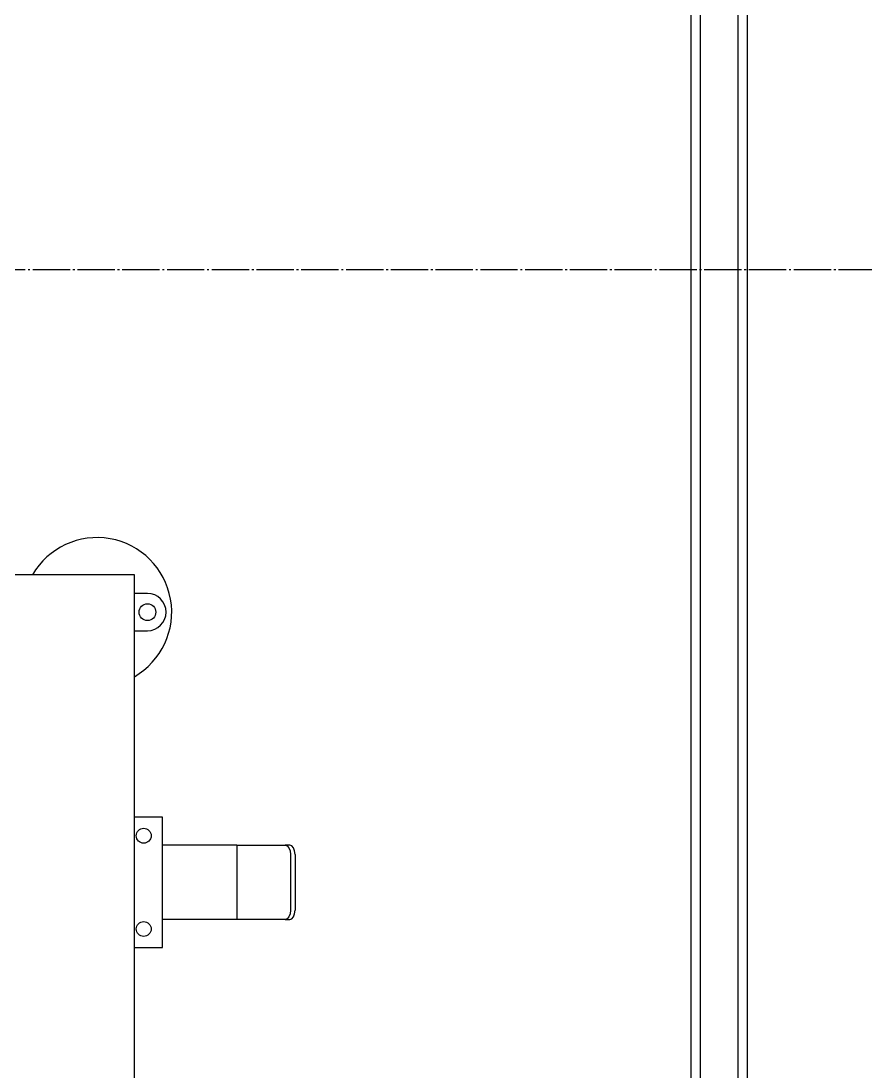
# Model space of a CAD drawing. Header units: millimetres. Extents: x -383313 to -161684, y -117025 to 99224.
# Drawn here: x -342544 to -342091, y -6012 to -5449 of the extents above; entities that cross this region are included whole.
import ezdxf

# ---------------------------------------------------------------- set-up
doc = ezdxf.new("R2010")
doc.units = ezdxf.units.MM
doc.header["$MEASUREMENT"] = 0
doc.linetypes.add('DASHED', pattern=[0.75, 0.5, -0.25])
doc.linetypes.add('PS-GOST2.303 5', pattern=[24, 20, -1.5, 1, -1.5])
for name, color, linetype in [('PS_Оси', 5, 'PS-GOST2.303 5'), ('PV-6C3', 7, 'Continuous'), ('Ограждения', 20, 'Continuous'), ('Робот', 30, 'Continuous')]:
    doc.layers.add(name, color=color, linetype=linetype)

# ---------------------------------------------------------------- blocks, each defined once
blk = doc.blocks.new('*U111')
at = {"layer": 'Ограждения'}
for points in [[(2379.68, -15), (105, -15), (105, 15), (2379.68, 15)], [(2374.68, -10), (110, -10), (110, 10), (2374.68, 10)]]:
    blk.add_lwpolyline(points, close=True, dxfattribs=at)
blk = doc.blocks.new('Робот ABB IRB660_3.15 (сверху)')
at = {"layer": 'Робот'}
blk.add_circle((0, 0), 3150, dxfattribs=at)
blk = doc.blocks.new('*U174')
at = {"layer": 'PV-6C3'}
for p, q in [((-395.65, 2218.09), (-395.65, 2908.09)), ((-1495.65, 2218.09), (-395.65, 2218.09)), ((-595.65, 2218.09), (-595.65, 2203.09)), ((-525.65, 2203.09), (-525.65, 2218.09)), ((-425.65, 2218.09), (-425.65, 2211.09)), ((-405.65, 2211.09), (-405.65, 2218.09)), ((-595.65, 2203.09), (-525.65, 2203.09)), ((-580.65, 2163.09), (-580.65, 2203.09)), ((-540.65, 2163.09), (-540.65, 2203.09)), ((-540.65, 2163.09), (-580.65, 2163.09)), ((-580.65, 2161.95), (-580.65, 2163.09)), ((-580.65, 2137.28), (-580.65, 2161.95)), ((-540.65, 2163.09), (-540.65, 2161.95)), ((-540.65, 2161.95), (-540.65, 2137.28)), ((-580.65, 2137.28), (-580.65, 2134.82)), ((-540.65, 2134.82), (-540.65, 2137.28)), ((-545.65, 2134.41), (-575.65, 2134.41)), ((-545.65, 2131.96), (-575.65, 2131.96))]:
    blk.add_line(p, q, dxfattribs=at)
for centre, radius in [((-585.65, 2213.09), 4), ((-535.65, 2213.09), 4), ((-415.65, 2211.09), 4.5)]:
    blk.add_circle(centre, radius, dxfattribs=at)
for centre, radius, start, end in [((-415.65, 2238.09), 40, 210, 60), ((-415.65, 2211.09), 10, 180, 360)]:
    blk.add_arc(centre, radius, start, end, dxfattribs=at)
at = {"layer": 'PV-6C3', "extrusion": (0, 0, -1)}
for centre, major_axis, start_param, end_param in [((-575.65, 2137.28), (-5, 0), -1.570796, 0), ((-545.65, 2137.28), (5, 0), 0, 1.570796)]:
    blk.add_ellipse(centre, major_axis=major_axis, ratio=0.573576, start_param=start_param, end_param=end_param, dxfattribs=at)
at = {"layer": 'PV-6C3'}
for centre, major_axis, start_param, end_param in [((-575.65, 2134.82), (-5, 0), 0, 1.570796), ((-545.65, 2134.82), (5, 0), -1.570796, 0)]:
    blk.add_ellipse(centre, major_axis=major_axis, ratio=0.573576, start_param=start_param, end_param=end_param, dxfattribs=at)

msp = doc.modelspace()

# ---------------------------------------------------------------- linework, layer by layer
at = {"layer": 'PS_Оси'}
msp.add_lwpolyline([(-356346.98515, -5582.0977), (-355014.05882, -5582.0977), (-350514.05882, -5582.0977), (-345514.05882, -5582.0977), (-340514.05882, -5582.0977), (-335514.05882, -5582.0977), (-330514.05882, -5582.0977), (-325514.05882, -5582.0977), (-320514.05882, -5582.0977), (-316483.98892, -5582.0977)], dxfattribs=at)

# ---------------------------------------------------------------- block references
at = {"layer": 'PV-6C3', "rotation": 90}
msp.add_blockref('*U174', (-340265.46489, -5350.25953), dxfattribs=at)
at = {"layer": 'Робот', "rotation": 180}
msp.add_blockref('Робот ABB IRB660_3.15 (сверху)', (-344500.63713, -5731.42318), dxfattribs=at)
at = {"layer": 'Робот', "linetype": 'DASHED', "rotation": 90}
msp.add_blockref('*U111', (-342170.00605, -7223.31254), dxfattribs=at)

doc.saveas('drawing.dxf')
